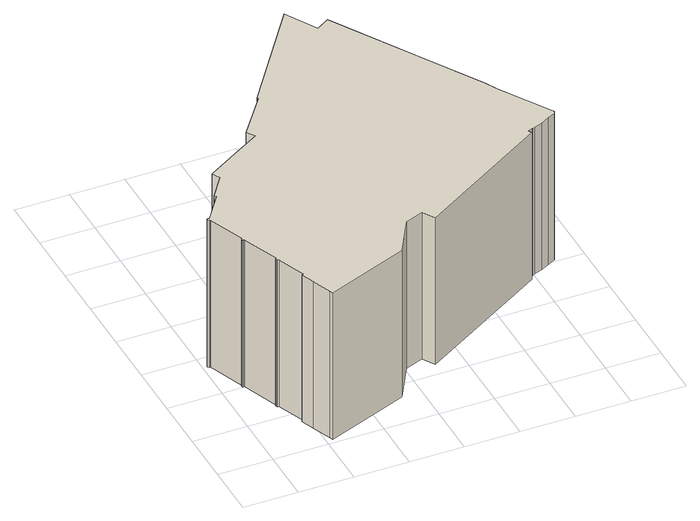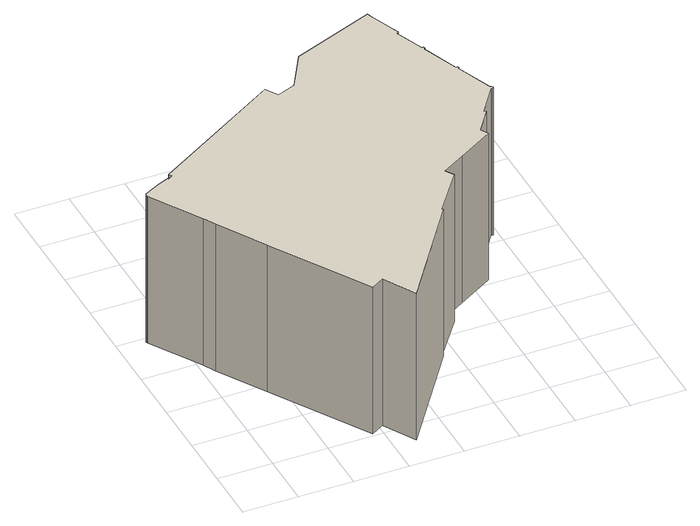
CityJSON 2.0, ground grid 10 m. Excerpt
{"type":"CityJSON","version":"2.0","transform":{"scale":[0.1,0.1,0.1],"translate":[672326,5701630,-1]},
"CityObjects":{
"building1":{"type":"Building","children":["building1-1"],"geometry":[{"type":"MultiSurface","lod":"1","boundaries":[[[0,1,2,3,4,5,6,7,8,9,10,11,12,13,14,15,16,17,18,19,20,21,22,23,24,25,26,27,28,29,30,31,32,33,34,35,36,37,38,39,40,41,42,43,44,45,46,47,48,49,50,51,52,53,54,55,56,57,58,59]],[[0,59,60,61]],[[1,0,61,62]],[[2,1,62,63]],[[3,2,63,64]],[[4,3,64,65]],[[5,4,65,66]],[[6,5,66,67]],[[7,6,67,68]],[[8,7,68,69]],[[9,8,69,70]],[[10,9,70,71]],[[11,10,71,72]],[[12,11,72,73]],[[13,12,73,74]],[[14,13,74,75]],[[15,14,75,76]],[[16,15,76,77]],[[17,16,77,78]],[[18,17,78,79]],[[19,18,79,80]],[[20,19,80,81]],[[21,20,81,82]],[[22,21,82,83]],[[23,22,83,84]],[[24,23,84,85]],[[25,24,85,86]],[[26,25,86,87]],[[27,26,87,88]],[[28,27,88,89]],[[29,28,89,90]],[[30,29,90,91]],[[31,30,91,92]],[[32,31,92,93]],[[33,32,93,94]],[[34,33,94,95]],[[35,34,95,96]],[[36,35,96,97]],[[37,36,97,98]],[[38,37,98,99]],[[39,38,99,100]],[[40,39,100,101]],[[41,40,101,102]],[[42,41,102,103]],[[43,42,103,104]],[[44,43,104,105]],[[45,44,105,106]],[[46,45,106,107]],[[47,46,107,108]],[[48,47,108,109]],[[49,48,109,110]],[[50,49,110,111]],[[51,50,111,112]],[[52,51,112,113]],[[53,52,113,114]],[[54,53,114,115]],[[55,54,115,116]],[[56,55,116,117]],[[57,56,117,118]],[[58,57,118,119]],[[59,58,119,60]]]}]},
"building1-1":{"type":"BuildingPart","attributes":{"name":"271585498_1","class":"1030","yearOfConstruction":1967,"measuredHeight":28.97,"storeysAboveGround":9},"address":[{"locality":"Eindhoven","thoroughfareNumber":"18","thoroughfareName":"Vestdijk","postcode":"5611 CC"}],"parents":["building1"],"geometry":[{"type":"MultiSurface","lod":"2","boundaries":[[[9,8,69,70]],[[44,43,104,105]],[[21,20,81,82]],[[29,28,89,90]],[[58,57,118,119]],[[38,37,98,99]],[[23,22,83,84]],[[0,1,2,3,4,5,6,7,8,9,10,11,12,13,14,15,16,17,18,19,20,21,22,23,24,25,26,27,28,29,30,31,32,33,34,35,36,37,38,39,40,41,42,43,44,45,46,47,48,49,50,51,52,53,54,55,56,57,58,59]],[[15,14,75,76]],[[39,38,99,100]],[[48,47,108,109]],[[43,42,103,104]],[[12,11,72,73]],[[42,41,102,103]],[[51,50,111,112]],[[35,34,95,96]],[[59,58,119,60]],[[30,29,90,91]],[[41,40,101,102]],[[7,6,67,68]],[[8,7,68,69]],[[46,45,106,107]],[[14,13,74,75]],[[49,48,109,110]],[[4,3,64,65]],[[22,21,82,83]],[[32,31,92,93]],[[2,1,62,63]],[[24,23,84,85]],[[5,4,65,66]],[[45,44,105,106]],[[57,56,117,118]],[[56,55,116,117]],[[20,19,80,81]],[[17,16,77,78]],[[54,53,114,115]],[[33,32,93,94]],[[47,46,107,108]],[[34,33,94,95]],[[19,18,79,80]],[[11,10,71,72]],[[53,52,113,114]],[[13,12,73,74]],[[18,17,78,79]],[[6,5,66,67]],[[28,27,88,89]],[[40,39,100,101]],[[10,9,70,71]],[[3,2,63,64]],[[16,15,76,77]],[[37,36,97,98]],[[27,26,87,88]],[[50,49,110,111]],[[0,59,60,61]],[[31,30,91,92]],[[52,51,112,113]],[[36,35,96,97]],[[26,25,86,87]],[[1,0,61,62]],[[25,24,85,86]],[[55,54,115,116]]],"semantics":{"surfaces":[{"type":"WallSurface"},{"type":"RoofSurface"}],"values":[0,0,0,0,0,0,0,1,0,0,0,0,0,0,0,0,0,0,0,0,0,0,0,0,0,0,0,0,0,0,0,0,0,0,0,0,0,0,0,0,0,0,0,0,0,0,0,0,0,0,0,0,0,0,0,0,0,0,0,0,0]}}]}
},
"vertices":[
[224,545,300],[166,468,300],[176,453,300],[134,428,300],[68,388,300],[76,374,300],[46,332,300],[49,329,300],[13,279,300],[11,279,300],[9,279,300],[9,278,300],[8,277,300],[8,275,300],[10,274,300],[11,273,300],[12,273,300],[38,206,300],[37,205,300],[37,204,300],[37,202,300],[38,201,300],[39,201,300],[41,201,300],[67,134,300],[66,133,300],[65,132,300],[65,131,300],[66,130,300],[66,129,300],[67,128,300],[69,128,300],[90,76,300],[86,74,300],[95,51,300],[109,16,300],[112,8,300],[263,67,300],[303,135,300],[337,148,300],[351,125,300],[592,272,300],[589,278,300],[597,283,300],[598,281,300],[602,283,300],[617,289,300],[633,297,300],[648,305,300],[649,307,300],[650,309,300],[649,311,300],[649,312,300],[591,405,300],[579,428,300],[526,515,300],[417,694,300],[393,679,300],[359,738,300],[222,547,300],[222,547,0],[224,545,0],[166,468,0],[176,453,0],[134,428,0],[68,388,0],[76,374,0],[46,332,0],[49,329,0],[13,279,0],[11,279,0],[9,279,0],[9,278,0],[8,277,0],[8,275,0],[10,274,0],[11,273,0],[12,273,0],[38,206,0],[37,205,0],[37,204,0],[37,202,0],[38,201,0],[39,201,0],[41,201,0],[67,134,0],[66,133,0],[65,132,0],[65,131,0],[66,130,0],[66,129,0],[67,128,0],[69,128,0],[90,76,0],[86,74,0],[95,51,0],[109,16,0],[112,8,0],[263,67,0],[303,135,0],[337,148,0],[351,125,0],[592,272,0],[589,278,0],[597,283,0],[598,281,0],[602,283,0],[617,289,0],[633,297,0],[648,305,0],[649,307,0],[650,309,0],[649,311,0],[649,312,0],[591,405,0],[579,428,0],[526,515,0],[417,694,0],[393,679,0],[359,738,0]
]}
